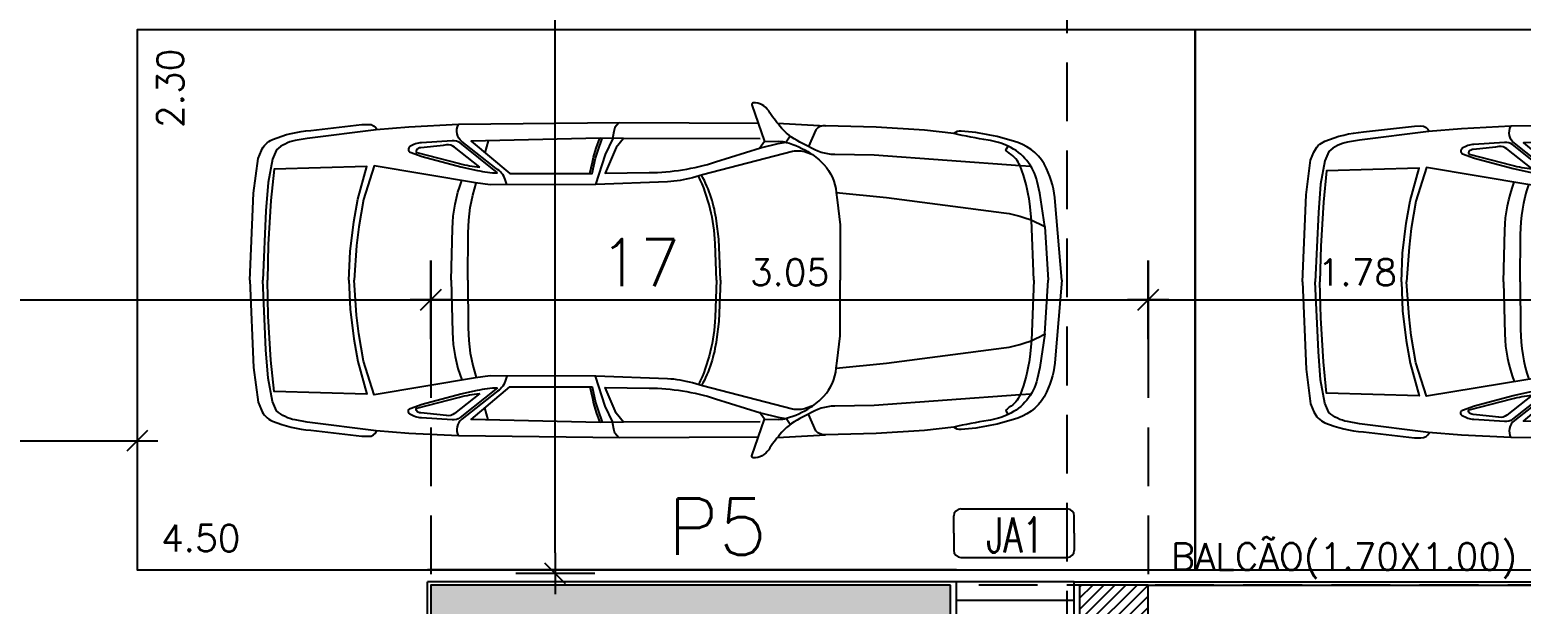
# Model space of a CAD drawing. Header units: millimetres. Extents: x -184.9 to -112.9, y 0.4 to 45.1.
# Drawn here: x -147.2 to -140.86, y 33.18 to 35.63 of the extents above; entities that cross this region are included whole.
import ezdxf
from ezdxf.enums import TextEntityAlignment as Align

# ---------------------------------------------------------------- set-up
doc = ezdxf.new("R2010")
doc.units = ezdxf.units.MM
doc.linetypes.add('DASHED2', pattern=[0.375, 0.25, -0.125])
doc.linetypes.add('HIDDEN', pattern=[0.375, 0.25, -0.125])
for name, color, linetype in [('COTA', 11, 'Continuous'), ('ESQUADRIA', 2, 'Continuous'), ('HACHURA 1', 8, 'Continuous'), ('HACHURIA', 11, 'Continuous'), ('INDICACOES', 2, 'Continuous'), ('LINHA', 1, 'Continuous'), ('PAREDE', 7, 'Continuous'), ('PILAR', 21, 'Continuous'), ('PROJECAO', 1, 'DASHED2'), ('TEXTO 1', 3, 'Continuous'), ('TEXTO 2', 2, 'Continuous')]:
    doc.layers.add(name, color=color, linetype=linetype)
doc.styles.add('ROMANS', font='romans.shx')
doc.dimstyles.new('Copy of TICK75', dxfattribs={"dimtxt": 0.1125, "dimasz": 0.088, "dimexe": 0.18, "dimexo": 0.0625, "dimgap": 0.079, "dimtad": 1, "dimrnd": 0.005, "dimzin": 4, "dimdsep": 46, "dimtxsty": 'ROMANS', "dimblk1": 'TICK', "dimblk2": 'TICK', "dimsah": 1, "dimcen": 0.09, "dimse1": 1, "dimse2": 1, "dimclrd": 256, "dimclrt": 2, "dimaunit": 1, "dimadec": 0, "dimazin": 0, "dimtfac": 1, "dimtix": 1, "dimtmove": 2, "dimatfit": 3, "dimldrblk": 'TICK', "dimfxl": 1, "dimtolj": 1, "dimtzin": 0, "dimlwd": -1, "dimarcsym": 0})
doc.dimstyles.new('TICK75', dxfattribs={"dimtxt": 0.1125, "dimasz": 0.088, "dimexe": 0.18, "dimexo": 0.0625, "dimgap": 0.061, "dimtad": 1, "dimrnd": 0.005, "dimzin": 4, "dimdsep": 46, "dimtxsty": 'ROMANS', "dimblk1": 'TICK', "dimblk2": 'TICK', "dimsah": 1, "dimcen": 0.09, "dimse1": 1, "dimse2": 1, "dimclrt": 2, "dimaunit": 1, "dimadec": 0, "dimazin": 0, "dimtfac": 1, "dimtix": 1, "dimtmove": 2, "dimatfit": 3, "dimldrblk": 'TICK', "dimfxl": 1, "dimtolj": 1, "dimtzin": 0, "dimarcsym": 0})

# ---------------------------------------------------------------- blocks, each defined once
blk = doc.blocks.new('IND ESQUADRIAS')
for p, q in [((-0.2266, 0.206), (0.2266, 0.206)), ((-0.2564, 0.103), (-0.2564, 0.1762)), ((0.2564, 0.103), (0.2564, 0.1762)), ((-0.2564, 0.103), (-0.2564, 0.0298)), ((0.2564, 0.103), (0.2564, 0.0298)), ((-0.2266, 0), (0.2266, 0))]:
    blk.add_line(p, q)
for centre, start, end in [((-0.2266, 0.1762), 90, 180), ((0.2266, 0.1762), 0, 90), ((-0.2266, 0.0298), 180, 270), ((0.2266, 0.0298), 270, 0)]:
    blk.add_arc(centre, 0.0298, start, end)
at = {"linetype": 'ByBlock', "style": 'ROMANS', "width": 0.7}
blk.add_attdef('P01', text='', height=0.15, dxfattribs=at).set_placement((0.0041, -0.0248), align=Align.BOTTOM_CENTER)
blk = doc.blocks.new('TICK')
at = {"layer": 'COTA'}
for p, q in [((0, 1.908), (0, -1.908)), ((-1, 0), (1, 0))]:
    blk.add_line(p, q, dxfattribs=at)
at = {"layer": 'COTA', "color": 2}
blk.add_line((0.5, 0.5), (-0.5, -0.5), dxfattribs=at)
blk = doc.blocks.new('*D244')
at = {"layer": 'COTA', "color": 0, "lineweight": -2}
blk.add_line((-151.6563, 34.4755), (-145.5823, 34.4755), dxfattribs=at)
at = {"layer": 'Defpoints', "color": 0}
for p in [(-151.7443, 34.6206), (-145.4943, 34.4755), (-145.4943, 33.1817)]:
    blk.add_point(p, dxfattribs=at)
at = {"layer": 'COTA', "color": 0, "lineweight": -2, "xscale": 0.08800000000000001, "yscale": 0.08800000000000001, "zscale": 0.08800000000000001, "rotation": 180}
blk.add_blockref('TICK', (-151.7443, 34.4755), dxfattribs=at)
at = {"layer": 'COTA', "color": 0, "lineweight": -2, "xscale": 0.08800000000000001, "yscale": 0.08800000000000001, "zscale": 0.08800000000000001}
blk.add_blockref('TICK', (-145.4943, 34.4755), dxfattribs=at)
at = {"layer": 'COTA', "color": 2, "insert": (-148.6193, 34.5928), "char_height": 0.1125, "attachment_point": 5, "style": 'ROMANS'}
blk.add_mtext('\\A1;6.25', dxfattribs=at)
blk = doc.blocks.new('*D240')
at = {"layer": 'COTA', "color": 0, "lineweight": -2}
blk.add_line((-142.3563, 34.4755), (-140.7523, 34.4755), dxfattribs=at)
at = {"layer": 'Defpoints', "color": 0}
for p in [(-140.6643, 34.4755), (-142.4443, 33.2605), (-140.6643, 33.2794)]:
    blk.add_point(p, dxfattribs=at)
at = {"layer": 'COTA', "color": 0, "lineweight": -2, "xscale": 0.08800000000000001, "yscale": 0.08800000000000001, "zscale": 0.08800000000000001, "rotation": 180}
blk.add_blockref('TICK', (-142.4443, 34.4755), dxfattribs=at)
at = {"layer": 'COTA', "color": 0, "lineweight": -2, "xscale": 0.08800000000000001, "yscale": 0.08800000000000001, "zscale": 0.08800000000000001}
blk.add_blockref('TICK', (-140.6643, 34.4755), dxfattribs=at)
at = {"layer": 'COTA', "color": 2, "insert": (-141.5543, 34.5928), "char_height": 0.1125, "attachment_point": 5, "style": 'ROMANS'}
blk.add_mtext('\\A1;1.78', dxfattribs=at)
blk = doc.blocks.new('*D239')
at = {"layer": 'COTA', "color": 0, "lineweight": -2}
blk.add_line((-145.4063, 34.4755), (-142.5323, 34.4755), dxfattribs=at)
at = {"layer": 'Defpoints', "color": 0}
for p in [(-142.4443, 34.4755), (-145.4943, 33.2605), (-142.4443, 33.2605)]:
    blk.add_point(p, dxfattribs=at)
at = {"layer": 'COTA', "color": 0, "lineweight": -2, "xscale": 0.08800000000000001, "yscale": 0.08800000000000001, "zscale": 0.08800000000000001, "rotation": 180}
blk.add_blockref('TICK', (-145.4943, 34.4755), dxfattribs=at)
at = {"layer": 'COTA', "color": 0, "lineweight": -2, "xscale": 0.08800000000000001, "yscale": 0.08800000000000001, "zscale": 0.08800000000000001}
blk.add_blockref('TICK', (-142.4443, 34.4755), dxfattribs=at)
at = {"layer": 'COTA', "color": 2, "insert": (-143.9693, 34.5928), "char_height": 0.1125, "attachment_point": 5, "style": 'ROMANS'}
blk.add_mtext('\\A1;3.05', dxfattribs=at)
blk = doc.blocks.new('*D25')
at = {"layer": 'COTA'}
blk.add_line((-144.9656, 33.3985), (-144.9656, 40.2625), dxfattribs=at)
at = {"layer": 'Defpoints', "color": 0}
for p in [(-145.848, 40.3505), (-144.9656, 40.3505), (-145.848, 33.3105)]:
    blk.add_point(p, dxfattribs=at)
at = {"layer": 'COTA', "xscale": 0.08800000000000001, "yscale": 0.08800000000000001, "zscale": 0.08800000000000001}
for p, rotation in [((-144.9656, 40.3505), 90), ((-144.9656, 33.3105), 270)]:
    blk.add_blockref('TICK', p, dxfattribs=dict(at, rotation=rotation))
at = {"layer": 'COTA', "color": 2, "insert": (-145.1009, 36.8305), "char_height": 0.1125, "attachment_point": 5, "rotation": 90, "style": 'ROMANS'}
blk.add_mtext('\\A1;7.04', dxfattribs=at)
blk = doc.blocks.new('*D17')
at = {"layer": 'COTA'}
blk.add_line((-151.6563, 33.8754), (-146.8323, 33.8754), dxfattribs=at)
at = {"layer": 'Defpoints', "color": 0}
for p in [(-146.7443, 33.8754), (-151.7443, 33.449), (-146.7443, 33.449)]:
    blk.add_point(p, dxfattribs=at)
at = {"layer": 'COTA', "xscale": 0.08800000000000001, "yscale": 0.08800000000000001, "zscale": 0.08800000000000001, "rotation": 180}
blk.add_blockref('TICK', (-151.7443, 33.8754), dxfattribs=at)
at = {"layer": 'COTA', "xscale": 0.08800000000000001, "yscale": 0.08800000000000001, "zscale": 0.08800000000000001}
blk.add_blockref('TICK', (-146.7443, 33.8754), dxfattribs=at)
at = {"layer": 'COTA', "color": 2, "insert": (-149.2443, 34.0106), "char_height": 0.1125, "attachment_point": 5, "style": 'ROMANS'}
blk.add_mtext('\\A1;5.00', dxfattribs=at)
blk = doc.blocks.new('VECTRA_P')
for p, q in [((1.9619, 0.7454), (1.98, 0.7223)), ((1.98, 0.7223), (1.986, 0.7043)), ((1.1516, 0.6823), (1.1703, 0.6529)), ((1.986, 0.7043), (1.9896, 0.679)), ((1.9896, 0.679), (1.9904, 0.6715)), ((1.9904, 0.6715), (2.0265, 0.5959)), ((2.0684, 0.6255), (2.0514, 0.6718)), ((2.5797, 0.66), (2.5945, 0.6032)), ((2.0265, 0.5959), (2.0721, 0.4537)), ((2.0807, 0.5819), (2.0684, 0.6255)), ((2.0855, 0.5582), (2.0807, 0.5819)), ((2.0987, 0.5046), (2.0855, 0.5582)), ((2.0265, -0.5959), (2.0721, -0.4537)), ((2.0855, -0.5582), (2.0807, -0.5819)), ((2.0987, -0.5046), (2.0855, -0.5582)), ((1.9904, -0.6715), (2.0265, -0.5959)), ((2.0684, -0.6255), (2.0514, -0.6718)), ((2.0807, -0.5819), (2.0684, -0.6255)), ((2.5797, -0.66), (2.5945, -0.6032)), ((1.1516, -0.6823), (1.1703, -0.6529)), ((1.98, -0.7223), (1.986, -0.7043)), ((1.986, -0.7043), (1.9896, -0.679)), ((1.9896, -0.679), (1.9904, -0.6715)), ((1.9619, -0.7454), (1.98, -0.7223))]:
    blk.add_line(p, q)
for points in [[(-0.132, 0), (-0.1009, 0.3713, -0.086702), (-0.0593, 0.5296, -0.206137), (0.0758, 0.6515, -0.063577), (0.3433, 0.706, -0.192902), (0.3794, 0.6946), (0.5172, 0.7108), (0.7462, 0.7247), (0.9844, 0.7316, -0.212316), (1.0315, 0.7123), (1.0647, 0.6334), (1.1059, 0.6539, 0.104415), (1.2009, 0.7294, 0.030135), (1.2536, 0.8015, -0.268294), (1.3268, 0.8392, -0.478596), (1.3332, 0.8304), (1.2727, 0.657), (1.2056, 0.6576, 0.071792), (1.1697, 0.6527, 0.074996), (1.0553, 0.6005, 0.060729), (0.9932, 0.5482, 0.168427), (0.9344, 0.4152), (0.6971, 0.3923), (0.143, 0.3197, 0.097788), (-0.0519, 0.2539), (-0.0277, 0.4119), (-0.015, 0.4672, -0.23311), (0.1212, 0.6343, -0.068365), (0.2171, 0.6632, 0.017295), (0.3794, 0.6946, -1.253437)], [(1.3025, 0.7423), (1.9565, 0.7455), (2.72, 0.7364), (2.9534, 0.724), (3.1092, 0.712), (3.4352, 0.6713), (3.4921, 0.6607, -0.139964), (3.5799, 0.6168), (3.5988, 0.573), (3.6188, 0.4626), (3.6295, 0.3282), (3.6446, 0)], [(2.4917, 0.4526), (2.4993, 0.4769, -0.20033), (2.5422, 0.5284), (2.7033, 0.6561, 0.362423), (2.72, 0.7364, -80.843501)], [(3.7051, 0), (3.6877, 0.4123), (3.6664, 0.5768), (3.6509, 0.6136, 0.195947), (3.5986, 0.6658, 0.081209), (3.417, 0.7095), (3.1759, 0.7367), (3.1445, 0.7379, 0.315739), (3.1049, 0.7124, 0.195733)], [(0, 0), (0.011, 0.2847), (0.0199, 0.3624, -0.068274), (0.0656, 0.5411, -0.160401), (0.1164, 0.6008, 0.068795), (0.1306, 0.6125, 0.431491), (0.13, 0.6221), (0.1212, 0.6343)], [(1.9401, 0.6712), (1.9739, 0.6278), (2.0271, 0.507), (1.8192, 0.5094, -0.074341), (1.505, 0.5601), (1.2915, 0.6264), (1.209, 0.6467), (1.1703, 0.6529)], [(2.5347, 0.508), (2.7119, 0.6497, -0.214632), (2.7494, 0.6593), (2.8944, 0.6507, -0.13194), (2.9492, 0.6325, -0.563922), (2.9481, 0.6057), (2.8912, 0.5853), (2.7086, 0.537), (2.6303, 0.5198, -0.046395), (2.5347, 0.508, 1.803463)], [(2.6188, 0.5353), (2.7381, 0.6296, -0.203343), (2.7767, 0.6402, 0.013874), (2.8975, 0.6273, -0.224025), (2.9187, 0.6152, -0.426774), (2.9165, 0.6042), (2.715, 0.5523, -0.038719), (2.6188, 0.5353, -4.743429)], [(0.0138, 0.5384), (0.0656, 0.5411), (0.7546, 0.5922), (0.9416, 0.5951, 0.14363), (1.0647, 0.6334, -3.590326)], [(1.0456, 0.5939), (1.0767, 0.6047, -0.132875), (1.1407, 0.6093), (1.5662, 0.4995), (1.6142, 0.4855, 0.061032), (1.7312, 0.4662), (2.0712, 0.4537), (2.5695, 0.4524), (2.6389, 0.4606), (3.118, 0.5409), (3.1689, 0.3819), (3.1904, 0.2533), (3.2011, 0.1649), (3.2124, 0)], [(1.4813, 0), (1.4899, 0.194), (1.5006, 0.2797, -0.093565), (1.5708, 0.4981, -2.549357)], [(1.5006, 0), (1.5066, 0.1749, -0.104764), (1.5858, 0.4938, 2.88345)], [(2.6756, 0), (2.6737, 0.2247, 0.076487), (2.6354, 0.4602, 15.102376)], [(2.7539, 0), (2.7482, 0.2457, 0.084835), (2.7041, 0.4715, 10.941081)], [(-0.132, 0), (-0.1009, -0.3713, 0.086702), (-0.0593, -0.5296, 0.206137), (0.0758, -0.6515, 0.063577), (0.3433, -0.706, 0.192902), (0.3794, -0.6946), (0.5172, -0.7108), (0.7462, -0.7247), (0.9844, -0.7316, 0.212316), (1.0315, -0.7123), (1.0647, -0.6334), (1.1059, -0.6539, -0.104415), (1.2009, -0.7294, -0.030135), (1.2536, -0.8015, 0.268294), (1.3268, -0.8392, 0.478596), (1.3332, -0.8304), (1.2727, -0.657), (1.2056, -0.6576, -0.071792), (1.1697, -0.6527, -0.074996), (1.0553, -0.6005, -0.060729), (0.9932, -0.5482, -0.168427), (0.9344, -0.4152), (0.6971, -0.3923), (0.143, -0.3197, -0.097788), (-0.0519, -0.2539), (-0.0277, -0.4119), (-0.015, -0.4672, 0.23311), (0.1212, -0.6343, 0.068365), (0.2171, -0.6632, -0.017295), (0.3794, -0.6946, 1.253437)], [(0, 0), (0.011, -0.2847), (0.0199, -0.3624, 0.068274), (0.0656, -0.5411, 0.160401), (0.1164, -0.6008, -0.068795), (0.1306, -0.6125, -0.431491), (0.13, -0.6221), (0.1212, -0.6343)], [(1.0456, -0.5939), (1.0767, -0.6047, 0.132875), (1.1407, -0.6093), (1.5662, -0.4995), (1.6142, -0.4855, -0.061032), (1.7312, -0.4662), (2.0712, -0.4537), (2.5695, -0.4524), (2.6389, -0.4606), (3.118, -0.5409), (3.1689, -0.3819), (3.1904, -0.2533), (3.2011, -0.1649), (3.2124, 0)], [(1.3025, -0.7423), (1.9565, -0.7455), (2.72, -0.7364), (2.9534, -0.724), (3.1092, -0.712), (3.4352, -0.6713), (3.4921, -0.6607, 0.139964), (3.5799, -0.6168), (3.5988, -0.573), (3.6188, -0.4626), (3.6295, -0.3282), (3.6446, 0)], [(1.4813, 0), (1.4899, -0.194), (1.5006, -0.2797, 0.093565), (1.5708, -0.4981, 2.549357)], [(1.5006, 0), (1.5066, -0.1749, 0.104764), (1.5858, -0.4938, -2.88345)], [(2.6756, 0), (2.6737, -0.2247, -0.076487), (2.6354, -0.4602, -15.102376)], [(2.7539, 0), (2.7482, -0.2457, -0.084835), (2.7041, -0.4715, -10.941081)], [(3.7051, 0), (3.6877, -0.4123), (3.6664, -0.5768), (3.6509, -0.6136, -0.195947), (3.5986, -0.6658, -0.081209), (3.417, -0.7095), (3.1759, -0.7367), (3.1445, -0.7379, -0.315739), (3.1049, -0.7124, -0.195733)], [(2.4917, -0.4526), (2.4993, -0.4769, 0.20033), (2.5422, -0.5284), (2.7033, -0.6561, -0.362423), (2.72, -0.7364, 80.843501)], [(0.0138, -0.5384), (0.0656, -0.5411), (0.7546, -0.5922), (0.9416, -0.5951, -0.14363), (1.0647, -0.6334, 3.590326)], [(1.9401, -0.6712), (1.9739, -0.6278), (2.0271, -0.507), (1.8192, -0.5094, 0.074341), (1.505, -0.5601), (1.2915, -0.6264), (1.209, -0.6467), (1.1703, -0.6529)], [(2.5347, -0.508), (2.7119, -0.6497, 0.214632), (2.7494, -0.6593), (2.8944, -0.6507, 0.13194), (2.9492, -0.6325, 0.563922), (2.9481, -0.6057), (2.8912, -0.5853), (2.7086, -0.537), (2.6303, -0.5198, 0.046395), (2.5347, -0.508, -1.803463)], [(2.6188, -0.5353), (2.7381, -0.6296, 0.203343), (2.7767, -0.6402, -0.013874), (2.8975, -0.6273, 0.224025), (2.9187, -0.6152, 0.426774), (2.9165, -0.6042), (2.715, -0.5523, 0.038719), (2.6188, -0.5353, 4.743429)]]:
    blk.add_lwpolyline(points, format="xyb")
for points in [[(1.2124, 0.7436), (0.9844, 0.7316)], [(1.2727, 0.657), (1.2977, 0.6244)], [(1.2941, 0.6694), (1.9401, 0.6712), (2.0501, 0.6718), (2.6601, 0.6582), (2.4767, 0.5046), (2.0883, 0.5046), (2.0722, 0.5781), (2.0598, 0.6151), (2.0399, 0.6717)], [(3.237, 0), (3.2312, 0.1367), (3.2145, 0.2774), (3.1953, 0.3836), (3.1528, 0.5388), (3.5909, 0.526), (3.6058, 0.3773), (3.6186, 0.169), (3.6228, 0)], [(-0.0519, 0.2539), (-0.0675, 0)], [(-0.0519, -0.2539), (-0.0675, 0)], [(3.237, 0), (3.2312, -0.1367), (3.2145, -0.2774), (3.1953, -0.3836), (3.1528, -0.5388), (3.5909, -0.526), (3.6058, -0.3773), (3.6186, -0.169), (3.6228, 0)], [(1.2941, -0.6694), (1.9401, -0.6712), (2.0501, -0.6718), (2.6601, -0.6582), (2.4767, -0.5046), (2.0883, -0.5046), (2.0722, -0.5781), (2.0598, -0.6151), (2.0399, -0.6717)], [(1.2727, -0.657), (1.2977, -0.6244)], [(1.2124, -0.7436), (0.9844, -0.7316)]]:
    blk.add_lwpolyline(points)
for points in [[(0.9344, 0.4152, 0), (0.9293, 0.3808, 0), (0.9161, 0.2631, 0), (0.9161, 0, 0)], [(0.9344, -0.4152, 0), (0.9293, -0.3808, 0), (0.9161, -0.2631, 0), (0.9161, 0, 0)]]:
    blk.add_polyline3d(points)
blk = doc.blocks.new('ESTRUTURA(20-03-2019)')
at = {"layer": 'HACHURA 1'}
h = blk.add_hatch(dxfattribs=at)
h.set_pattern_fill('GRAVEL', color=256, scale=0.007, style=0)
h.set_pattern_definition([(228.0128, (-21.701135, 154.666549), (-1.4224012086, -1.6002019663), [0.02392047, -2.368135]), (184.9697, (-21.717137, 154.648769), (2.13360345143, 0.17779874528), [0.04104835, -4.06378]), (132.5104, (-21.758031, 154.645213), (1.7779987063, -1.9558019105), [0.02894374, -2.865429]), (267.2737, (-21.827373, 154.600763), (0.17779922796, 3.55599885574), [0.03738035, -3.700648]), (292.8337, (-21.829151, 154.563425), (-0.8890025239, 2.1336012131), [0.03665438, -3.628786]), (357.2737, (-21.814927, 154.529643), (-3.55599885574, 0.17779922796), [0.03738035, -3.700648]), (37.6942, (-21.777589, 154.527865), (-2.3114014603, -1.777998415), [0.04943358, -4.893917]), (72.2553, (-21.738473, 154.558091), (1.24460248958, 3.91160113442), [0.0466704, -4.620371]), (121.4296, (-21.724249, 154.602541), (-1.42240036647, 2.3113972812), [0.0375069, -3.713185]), (175.2364, (-21.743807, 154.634545), (1.9557984637, -0.1777983314), [0.0428199, -2.098173]), (222.3974, (-21.786479, 154.638101), (-2.1336000642, -1.95579745554), [0.05537546, -5.482176]), (138.8141, (-21.65135, 154.598985), (-1.2445992072, 1.066798359), [0.01890035, -1.871142]), (171.4692, (-21.665575, 154.611431), (2.3113964717, -0.355600896), [0.03595774, -3.559822]), (225, (-21.70113, 154.61676), (-4e-17, -0.17779988), [0.02514463, -0.2263023]), (203.1986, (-21.71358, 154.6381), (0.8890029978, 0.3556015592), [0.01354087, -1.340542]), (291.8014, (-21.726027, 154.632767), (-0.177800125, 0.5334003436), [0.01914962, -0.938336]), (30.9638, (-21.718915, 154.614987), (0.533399437, 0.355600277), [0.0311024, -1.005641]), (161.5651, (-21.692245, 154.63099), (0.355600162, -0.177799736), [0.0224901, -0.539763]), (16.3895, (-21.829151, 154.632767), (1.778000981, 0.5333988905), [0.03150616, -3.119116]), (70.3462, (-21.798925, 154.641657), (-0.7111980182, -1.9557972342), [0.02643193, -2.616754]), (293.1986, (-21.692245, 154.66655), (-0.3556015592, 0.8890029978), [0.0270816, -1.327004]), (343.6105, (-21.681577, 154.641657), (-1.778000981, 0.5333988905), [0.03150616, -3.119116]), (339.444, (-21.82915, 154.52253), (-0.8890011035, 0.3555995685), [0.03038245, -1.488739]), (294.7751, (-21.800703, 154.511863), (-0.8889979283, 1.9557990918), [0.02545704, -2.520252]), (66.8014, (-21.690467, 154.48875), (0.3556015592, 0.8890029978), [0.0270816, -1.327004]), (17.354, (-21.679799, 154.513641), (-2.3114001247, -0.7111989273), [0.0298048, -2.950668]), (69.444, (-21.777589, 154.488749), (-0.3555995685, -0.8890011035), [0.01519126, -1.503936]), (101.3099, (-21.701135, 154.48875), (-0.177799122, 0.711197722), [0.00906605, -0.89754]), (165.9638, (-21.702913, 154.49764), (0.533400375, -0.177799692), [0.03665438, -0.6964335]), (186.009, (-21.738473, 154.506529), (1.7779973781, 0.1777995848), [0.0339687, -3.362898]), (303.6901, (-21.718915, 154.598985), (-0.177800061, 0.355599657), [0.02564268, -0.6154246]), (353.1572, (-21.704691, 154.577649), (3.02260124997, -0.3556015926), [0.044769, -4.43212]), (60.9454, (-21.66024, 154.572315), (-0.7111983456, -1.2445970328), [0.01830556, -1.812258]), (90, (-21.65135, 154.58832), (-0.1778, 0.1778), [0.010668, -0.167132]), (120.2564, (-21.742029, 154.511863), (0.7111984927, -1.2445993723), [0.0247007, -2.445373]), (48.0128, (-21.754475, 154.533199), (1.4224012086, 1.6002019663), [0.047841, -2.344216]), (0, (-21.72247, 154.56876), (0.1778, 0.1778), [0.046228, -0.131572]), (325.3048, (-21.676243, 154.568759), (-1.7779969194, 1.2446001183), [0.0281127, -2.783151]), (254.0546, (-21.653129, 154.552757), (-0.1778004536, -0.7112016942), [0.02588803, -1.268519]), (207.646, (-21.660241, 154.527865), (-3.37819881343, -1.77800111823), [0.04215015, -4.172875]), (175.4261, (-21.697579, 154.508307), (-2.31140053233, 0.1777991398), [0.04459203, -4.414606]), (175.4261, (-21.697579, 154.508307), (-2.31140053233, 0.1777991398), [0.04459203, -4.414606])])
h.paths.add_polyline_path([(-15.85, 13.1716), (-18.06, 13.1716), (-18.06, 12.0716), (-17.86, 12.0716), (-17.86, 12.9716), (-15.85, 12.9716)])
at = {"layer": 'PILAR'}
blk.add_lwpolyline([(-15.85, 13.1716), (-18.06, 13.1716), (-18.06, 12.0716), (-17.86, 12.0716), (-17.86, 12.9716), (-15.85, 12.9716), (-15.85, 13.1716)], dxfattribs=at)
at = {"layer": 'PROJECAO', "color": 11}
blk.add_line((-13.23, 13.1716), (-15.85, 13.1716), dxfattribs=at)

msp = doc.modelspace()

# ---------------------------------------------------------------- hatches: boundary and pattern name
at = {"layer": 'HACHURA 1'}
h = msp.add_hatch(dxfattribs=at)
h.set_pattern_fill('ANSI31', color=256, scale=0.0105, style=0)
h.set_pattern_definition([(45, (-322.779506, 212.510358), (-0.0235731723, 0.0235731723), [])])
h.paths.add_polyline_path([(-142.4443, 33.2605), (-142.7343, 33.2605), (-142.7343, 33.0605), (-142.5843, 33.0605), (-142.4443, 33.0605)])
h.paths.add_polyline_path([(-145.2943, 32.4605), (-145.4943, 32.4605), (-145.4943, 30.6989), (-145.2943, 30.6989)])
h.paths.add_polyline_path([(-140.4643, 32.0605), (-140.6643, 32.0605), (-140.6643, 29.9622), (-140.4643, 29.9622)])
h.paths.add_polyline_path([(-138.4443, 33.0605), (-138.5843, 33.0605), (-138.5843, 32.5864), (-138.4443, 32.5864)])
h.paths.add_polyline_path([(-136.4743, 33.0605), (-136.6143, 33.0605), (-136.6143, 32.5864), (-136.4743, 32.5864)])
h.paths.add_polyline_path([(-136.4743, 31.5564), (-136.6143, 31.5564), (-136.6143, 30.4664), (-136.4743, 30.4664)])
h.paths.add_polyline_path([(-138.4443, 31.5564), (-138.5843, 31.5564), (-138.5843, 28.9622), (-138.4443, 28.9622)])

# ---------------------------------------------------------------- linework, layer by layer
at = {"layer": 'ESQUADRIA', "color": 1}
msp.add_line((-142.7593, 33.2755), (-143.2593, 33.2755), dxfattribs=at)
at = {"layer": 'ESQUADRIA'}
for p, q in [((-142.4443, 33.2605), (-140.6643, 33.2605)), ((-142.7593, 33.1953), (-143.2593, 33.1953))]:
    msp.add_line(p, q, dxfattribs=at)
at = {"layer": 'HACHURIA'}
for p, q in [((-143.2593, 33.3255), (-145.5093, 33.3255)), ((-143.2593, 33.2755), (-145.5093, 33.2755)), ((-145.5093, 30.9655), (-145.5093, 33.2755)), ((-143.2593, 33.0455), (-143.2593, 33.2755)), ((-142.7593, 33.2755), (-137.6493, 33.2755)), ((-142.7593, 33.0455), (-142.7593, 33.2755))]:
    msp.add_line(p, q, dxfattribs=at)
at = {"layer": 'LINHA'}
for points in [[(-142.2443, 33.3255), (-142.2443, 35.6255), (-146.7443, 35.6255), (-146.7443, 33.3255)], [(-137.7443, 33.3255), (-137.7443, 35.6255), (-142.2443, 35.6255), (-142.2443, 33.3255)]]:
    msp.add_lwpolyline(points, close=True, dxfattribs=at)
at = {"layer": 'PAREDE'}
for p, q in [((-142.4443, 33.2605), (-142.7343, 33.2605)), ((-142.7343, 33.0605), (-142.7343, 33.2605)), ((-142.4443, 30.3205), (-142.4443, 33.2605))]:
    msp.add_line(p, q, dxfattribs=at)
at = {"layer": 'PROJECAO', "color": 3}
msp.add_line((-142.7882, 11.9865), (-142.7882, 42.1329), dxfattribs=at)
at = {"layer": 'PROJECAO', "color": 11, "linetype": 'HIDDEN'}
for p, q in [((-145.4943, 34.3077), (-145.4943, 33.2605)), ((-142.4443, 34.3077), (-142.4443, 33.2605))]:
    msp.add_line(p, q, dxfattribs=at)

# ---------------------------------------------------------------- block references
at = {"layer": 'HACHURA 1', "xscale": -0.9, "yscale": 0.9, "zscale": 0.9}
for p in [(-142.9297, 34.5586), (-138.4535, 34.5516)]:
    msp.add_blockref('VECTRA_P', p, dxfattribs=at)
at = {"layer": 'INDICACOES'}
msp.add_blockref('IND ESQUADRIAS', (-143.0144, 33.3792), dxfattribs=at).add_auto_attribs({'P01': 'JA1'})
at = {"layer": 'PAREDE'}
msp.add_blockref('ESTRUTURA(20-03-2019)', (-127.4343, 20.0889), dxfattribs=at)

# ---------------------------------------------------------------- texts
at = {"layer": 'TEXTO 1', "style": 'ROMANS'}
msp.add_text('17', height=0.2, dxfattribs=at).set_placement((-144.7768, 34.5339))
at = {"layer": 'TEXTO 1', "color": 0, "style": 'ROMANS'}
msp.add_text('P5', height=0.24, dxfattribs=at).set_placement((-144.4871, 33.39))
at = {"layer": 'TEXTO 2', "style": 'ROMANS'}
msp.add_text('2.30', height=0.1125, rotation=90, dxfattribs=at).set_placement((-146.547, 35.2071))
for s, p in [('4.50', (-146.6421, 33.4045)), ('BALCÃO(1.70X1.00)', (-142.3463, 33.3266))]:
    msp.add_text(s, height=0.1125, dxfattribs=at).set_placement(p)

# ---------------------------------------------------------------- dimensions: what is measured, and where the dimension line sits
at = {"layer": 'COTA'}
dim = msp.add_linear_dim(base=(-144.9656, 40.3505), p1=(-145.848, 33.3105), p2=(-145.848, 40.3505), angle=90, dimstyle='Copy of TICK75', dxfattribs=at)
dim.commit()
dim.dimension.update_dxf_attribs({"geometry": '*D25', "text_midpoint": (-145.1009, 36.8305)})
for base, p1, p2, dimstyle, picture, middle in [((-145.4943, 34.4755), (-151.7443, 34.6206), (-145.4943, 33.1817), 'TICK75', '*D244', (-148.6193, 34.5928)), ((-142.4443, 34.4755), (-145.4943, 33.2605), (-142.4443, 33.2605), 'TICK75', '*D239', (-143.9693, 34.5928)), ((-140.6643, 34.4755), (-142.4443, 33.2605), (-140.6643, 33.2794), 'TICK75', '*D240', (-141.5543, 34.5928)), ((-146.7443, 33.8754), (-151.7443, 33.449), (-146.7443, 33.449), 'Copy of TICK75', '*D17', (-149.2443, 34.0106))]:
    dim = msp.add_linear_dim(base=base, p1=p1, p2=p2, dimstyle=dimstyle, dxfattribs=at)
    dim.commit()
    dim.dimension.update_dxf_attribs({"geometry": picture, "text_midpoint": middle})

doc.saveas('drawing.dxf')
